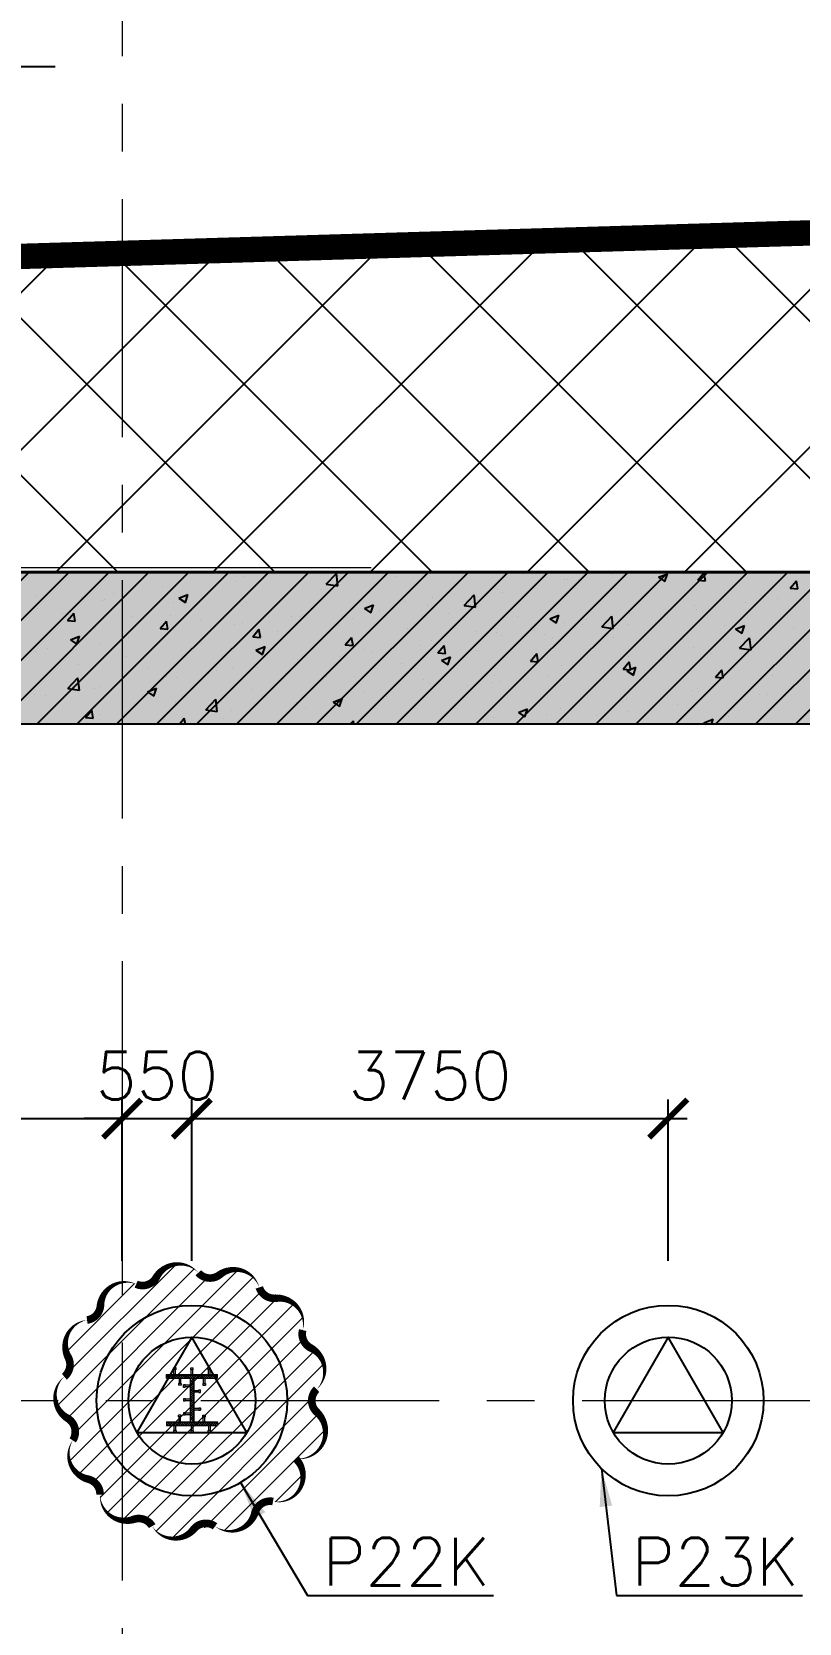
# Model space of a CAD drawing. Header units: millimetres. Extents: x -346728 to 1320345, y -537202 to -385966.
# Drawn here: x 212528 to 218569, y -418418 to -405892 of the extents above; entities that cross this region are included whole.
import ezdxf
from ezdxf.xclip import XClip

# ---------------------------------------------------------------- set-up
doc = ezdxf.new("R2010")
doc.units = ezdxf.units.MM
doc.header["$LTSCALE"] = 100
doc.header["$XCLIPFRAME"] = 2
doc.linetypes.add('DASHED2', pattern=[0.375, 0.25, -0.125])
doc.linetypes.add('X1326_GLB$0$CENTER', pattern=[2, 1.25, -0.25, 0.25, -0.25])
for name, color, linetype, lineweight in [('0 T TEXT', 7, 'Continuous', 13), ('A-giao thong', 8, 'Continuous', 15), ('KCMANH', 8, 'Continuous', 13), ('KINGPOST', 5, 'Continuous', 20), ('L.DUONG', 234, 'Continuous', 15), ('X1326_GLB$0$A-tim', 8, 'X1326_GLB$0$CENTER', 9)]:
    doc.layers.add(name, color=color, linetype=linetype, lineweight=lineweight)
doc.layers.add('CL load', color=1, linetype='Continuous', plot=False)
for name, color, linetype in [('hach', 253, 'Continuous'), ('PILE MARK', 8, 'Continuous'), ('PL', 3, 'Continuous'), ('W2', 4, 'Continuous'), ('XR_1326_csPL$0$hach', 253, 'Continuous'), ('XR_1326_csPL$0$W2', 4, 'Continuous')]:
    doc.layers.add(name, color=color, linetype=linetype)
doc.styles.add('simplex', font='simplex.shx')
doc.styles.add('TOAN - FONT ARIAL', font='Arial_1.ttf', dxfattribs={"width": 0.8})
doc.linetypes.add('FENCELINE2', pattern='A,0.25,-0.1,[132,ltypeshp.shx,S=0.1,R=0,X=-0.1,Y=0],-0.1,1', length=1.45)
doc.dimstyles.new('100', dxfattribs={"dimscale": 150, "dimtxt": 2.5, "dimasz": 2, "dimexe": 1, "dimexo": 1, "dimgap": 1, "dimtad": 1, "dimdec": 0, "dimzin": 0, "dimdsep": 46, "dimtxsty": 'simplex', "dimblk": 'ARCHTICK', "dimcen": 1, "dimdle": 1, "dimclrd": 256, "dimclre": 256, "dimclrt": 6, "dimadec": 0, "dimazin": 0, "dimtfac": 1, "dimtdec": 0, "dimtix": 1, "dimtmove": 2, "dimatfit": 3, "dimfxl": 1, "dimtolj": 1, "dimtzin": 0, "dimarcsym": 0})
doc.dimstyles.new('KC1-5 3', dxfattribs={"dimscale": 400, "dimtxt": 2, "dimasz": 1, "dimexe": 1, "dimexo": 0, "dimgap": 0.5, "dimtad": 1, "dimdec": 0, "dimlfac": 0.041667, "dimzin": 0, "dimdsep": 46, "dimtxsty": 'TOAN - FONT ARIAL', "dimblk": 'ARCHTICK', "dimcen": 1, "dimdle": 1, "dimclrd": 7, "dimclre": 7, "dimclrt": 7, "dimadec": 0, "dimazin": 0, "dimtfac": 1, "dimtdec": 0, "dimtix": 1, "dimtmove": 2, "dimatfit": 3, "dimfxl": 750, "dimtvp": 0.833333, "dimtolj": 1, "dimtzin": 0, "dimarcsym": 0})
pattern_1 = [(45, (188543.33, 11377564.439), (-8.980256121, 8.980256121), []), (135, (188543.33, 11377564.439), (-8.980256121, -8.980256121), [])]

# ---------------------------------------------------------------- blocks, each defined once
blk = doc.blocks.new('_ArchTick')
at = {"color": 0, "linetype": 'ByBlock', "const_width": 0.15}
blk.add_lwpolyline([(-0.5, -0.5), (0.5, 0.5)], dxfattribs=at)
blk = doc.blocks.new('*D344')
at = {"layer": 'CL load', "lineweight": -2, "transparency": 16777216}
for p, q in [((210038, -415567), (210038, -414297)), ((213239, -415567), (213239, -414297)), ((209888, -414447), (213389, -414447))]:
    blk.add_line(p, q, dxfattribs=at)
at = {"layer": 'DEFPOINTS', "color": 0, "transparency": 16777216}
for p in [(213239, -414447), (210038, -415717, 0), (213239, -415717)]:
    blk.add_point(p, dxfattribs=at)
at = {"layer": 'CL load', "lineweight": -2, "transparency": 16777216, "xscale": 300, "yscale": 300, "zscale": 300, "rotation": 180}
blk.add_blockref('_ArchTick', (210038, -414447), dxfattribs=at)
at = {"layer": 'CL load', "lineweight": -2, "transparency": 16777216, "xscale": 300, "yscale": 300, "zscale": 300}
blk.add_blockref('_ArchTick', (213239, -414447), dxfattribs=at)
at = {"layer": 'CL load', "color": 6, "transparency": 16777216, "insert": (211639, -414109), "char_height": 375, "attachment_point": 5, "style": 'simplex'}
blk.add_mtext('\\A1;3200', dxfattribs=at)
blk = doc.blocks.new('*D345')
at = {"layer": 'CL load', "lineweight": -2, "transparency": 16777216}
for p, q in [((213239, -415567), (213239, -414297)), ((213788, -415567), (213788, -414297)), ((213239, -414447), (212939, -414447)), ((213239, -414447), (213788, -414447)), ((213788, -414447), (214088, -414447))]:
    blk.add_line(p, q, dxfattribs=at)
at = {"layer": 'DEFPOINTS', "color": 0, "transparency": 16777216}
for p in [(213788, -414447), (213239, -415717), (213788, -415717)]:
    blk.add_point(p, dxfattribs=at)
at = {"layer": 'CL load', "lineweight": -2, "transparency": 16777216, "xscale": 300, "yscale": 300, "zscale": 300}
blk.add_blockref('_ArchTick', (213239, -414447), dxfattribs=at)
at = {"layer": 'CL load', "lineweight": -2, "transparency": 16777216, "xscale": 300, "yscale": 300, "zscale": 300, "rotation": 180}
blk.add_blockref('_ArchTick', (213788, -414447), dxfattribs=at)
at = {"layer": 'CL load', "color": 6, "transparency": 16777216, "insert": (213514, -414109), "char_height": 375, "attachment_point": 5, "style": 'simplex'}
blk.add_mtext('\\A1;550', dxfattribs=at)
blk = doc.blocks.new('*D346')
at = {"layer": 'CL load', "lineweight": -2, "transparency": 16777216}
for p, q in [((213788, -415567), (213788, -414297)), ((217538, -415567), (217538, -414297)), ((213638, -414447), (217688, -414447))]:
    blk.add_line(p, q, dxfattribs=at)
at = {"layer": 'DEFPOINTS', "color": 0, "transparency": 16777216}
for p in [(217538, -414447), (213788, -415717), (217538, -415717)]:
    blk.add_point(p, dxfattribs=at)
at = {"layer": 'CL load', "lineweight": -2, "transparency": 16777216, "xscale": 300, "yscale": 300, "zscale": 300, "rotation": 180}
blk.add_blockref('_ArchTick', (213788, -414447), dxfattribs=at)
at = {"layer": 'CL load', "lineweight": -2, "transparency": 16777216, "xscale": 300, "yscale": 300, "zscale": 300}
blk.add_blockref('_ArchTick', (217538, -414447), dxfattribs=at)
at = {"layer": 'CL load', "color": 6, "transparency": 16777216, "insert": (215663, -414109), "char_height": 375, "attachment_point": 5, "style": 'simplex'}
blk.add_mtext('\\A1;3750', dxfattribs=at)
blk = doc.blocks.new('LVL-KHUNGTEN')
blk.add_lwpolyline([(61072.9, 41092.8), (119123.5, 41092.8), (119123.5, 61.9), (61072.9, 61.9)], close=True)
blk = doc.blocks.new('mb duong hh')
at = {"layer": '0 T TEXT', "color": 8, "linetype": 'DASHED2', "ltscale": 300}
blk.add_lwpolyline([(75940, 34596), (80501, 41668), (80491, 88861), (75484, 93868), (-20031, 93860), (-33610, 75885), (-26182, 55955), (-6300, 2612), (0, 0)], close=True, dxfattribs=at)
blk = doc.blocks.new('MB HANG RAO TAM')
h = blk.add_hatch()
h.set_pattern_fill('ANSI37', color=8, scale=7000, style=0)
h.set_pattern_definition([(45, (527887.4, 631399.9), (-618.7184, 618.7184), []), (135, (527887.4, 631399.9), (-618.7184, -618.7184), [])])
h.paths.add_polyline_path([(89794, 74797), (94796, 69797), (94804, 22611), (90246, 15544), (52523, -1634), (34324, -9922), (14325, -19029), (8025, -16417), (-19267, 56832), (-5688, 74797), (41806, 74797), (65797, 74797)], flags=16)
h.paths.add_polyline_path([(-17293, 40146), (-15160, 40938), (-12777, 34516), (-15127, 33730), (-10493, 20001), (4784, -19373), (12548, -21453), (91490, 14752), (95488, 20874), (95620, 46027), (95770, 74597), (91825, 78101), (52350, 76926), (14008, 75822), (-9259, 75871), (-23844, 71027), (-24251, 60760)])
at = {"layer": 'L.DUONG', "color": 94, "linetype": 'FENCELINE2', "ltscale": 25, "const_width": 200, "elevation": 7850}
blk.add_lwpolyline([(13898, 75822), (14369, 75824), (20809, 75968), (32497, 76335), (48850, 76822), (75776, 77623), (91825, 78101), (95770, 74597), (95712, 63657), (95684, 58344), (95610, 44235), (95553, 33268), (95488, 20874), (91490, 14752), (75806, 7559), (49624, -4449), (26632, -14994), (12548, -21453), (4784, -19373), (0, -7161), (-6626, 9890)], dxfattribs=at)
at = {"layer": 'XR_1326_csPL$0$W2', "color": 7, "ltscale": 0.5, "elevation": 0}
blk.add_lwpolyline([(8025, -16417), (14325, -19029), (90246, 15544), (94804, 22611), (94796, 69797), (89794, 74797), (-5688, 74797), (-19267, 56832)], close=True, dxfattribs=at)
blk = doc.blocks.new('KP50')
at = {"ltscale": 0.1}
h = blk.add_hatch(color=6, dxfattribs=at)
h.dxf.hatch_style = 1
h.paths.add_polyline_path([(14, 171), (-14, 171), (-14, 142)])
h.paths.add_polyline_path([(-14, -142), (-14, -171), (14, -171)])
at = {"layer": 'KCMANH', "linetype": 'ByBlock'}
h = blk.add_hatch(dxfattribs=at)
h.set_pattern_fill('ANSI37', color=6, scale=4, style=0)
h.set_pattern_definition(pattern_1)
h.paths.add_polyline_path([(-200, 200), (-200, 171), (200, 171), (200, 200)])
h = blk.add_hatch(dxfattribs=at)
h.set_pattern_fill('ANSI37', color=6, scale=4, style=0)
h.set_pattern_definition([(45, (188728.93, 11377564.439), (-8.980256121, 8.980256121), []), (135, (188728.93, 11377564.439), (-8.980256121, -8.980256121), [])])
h.paths.add_polyline_path([(14, 171), (-14, 142), (-14, -142), (14, -171)])
h = blk.add_hatch(dxfattribs=at)
h.set_pattern_fill('ANSI37', color=6, scale=4, style=0)
h.set_pattern_definition(pattern_1)
h.paths.add_polyline_path([(-200, -171), (-200, -200), (200, -200), (200, -171)])
for p, q in [((-125, 253), (-146, 253)), ((-146, 240), (-146, 253)), ((-125, 240), (-125, 253)), ((-10, 253), (10, 253)), ((-10, 240), (-10, 253)), ((10, 240), (10, 253)), ((125, 253), (146, 253)), ((125, 240), (125, 253)), ((146, 240), (146, 253)), ((-125, 240), (-146, 240)), ((-142, 200), (-142, 240)), ((-129, 200), (-129, 240)), ((-85, 131), (-106, 131)), ((-106, 131), (-106, 118)), ((-102, 171), (-102, 131)), ((-89, 171), (-89, 131)), ((-85, 131), (-85, 118)), ((-10, 240), (10, 240)), ((-6, 200), (-6, 240)), ((6, 200), (6, 240)), ((85, 131), (106, 131)), ((85, 131), (85, 118)), ((89, 171), (89, 131)), ((102, 171), (102, 131)), ((106, 131), (106, 118)), ((125, 240), (146, 240)), ((129, 200), (129, 240)), ((142, 200), (142, 240)), ((-85, 118), (-106, 118)), ((-67, 100), (-67, 120)), ((-54, 120), (-67, 120)), ((-54, 100), (-67, 100)), ((-67, 10), (-67, -10)), ((-54, 10), (-67, 10)), ((-54, 100), (-54, 120)), ((-14, 116), (-54, 116)), ((-14, 104), (-54, 104)), ((-54, 10), (-54, -10)), ((-14, 6), (-54, 6)), ((14, 76), (54, 76)), ((14, 64), (54, 64)), ((54, 60), (54, 80)), ((54, 80), (67, 80)), ((54, 60), (67, 60)), ((67, 60), (67, 80)), ((85, 118), (106, 118)), ((-85, -118), (-106, -118)), ((-106, -131), (-106, -118)), ((-85, -131), (-85, -118)), ((-54, -10), (-67, -10)), ((-67, -100), (-67, -120)), ((-54, -100), (-67, -100)), ((-54, -120), (-67, -120)), ((-14, -6), (-54, -6)), ((-54, -100), (-54, -120)), ((-14, -104), (-54, -104)), ((-14, -116), (-54, -116)), ((14, -64), (54, -64)), ((14, -76), (54, -76)), ((54, -60), (54, -80)), ((54, -60), (67, -60)), ((54, -80), (67, -80)), ((67, -60), (67, -80)), ((85, -118), (106, -118)), ((85, -131), (85, -118)), ((106, -131), (106, -118)), ((-125, -240), (-146, -240)), ((-146, -240), (-146, -253)), ((-142, -200), (-142, -240)), ((-129, -200), (-129, -240)), ((-125, -240), (-125, -253)), ((-85, -131), (-106, -131)), ((-102, -171), (-102, -131)), ((-89, -171), (-89, -131)), ((-10, -240), (10, -240)), ((-10, -240), (-10, -253)), ((-6, -200), (-6, -240)), ((6, -200), (6, -240)), ((10, -240), (10, -253)), ((85, -131), (106, -131)), ((89, -171), (89, -131)), ((102, -171), (102, -131)), ((125, -240), (146, -240)), ((125, -240), (125, -253)), ((129, -200), (129, -240)), ((142, -200), (142, -240)), ((146, -240), (146, -253)), ((-125, -253), (-146, -253)), ((-10, -253), (10, -253)), ((125, -253), (146, -253))]:
    blk.add_line(p, q, dxfattribs=at)
at = {"layer": 'KINGPOST', "color": 6, "linetype": 'ByBlock'}
for p, q in [((-200, 200), (200, 200)), ((-200, 171), (-200, 200)), ((-200, 171), (200, 171)), ((-14, 171), (-14, -171)), ((-14, 142), (14, 171)), ((14, 171), (14, -171)), ((200, 171), (200, 200)), ((-200, -171), (200, -171)), ((-200, -171), (-200, -200)), ((-200, -200), (200, -200)), ((-14, -142), (14, -171)), ((200, -171), (200, -200))]:
    blk.add_line(p, q, dxfattribs=at)
blk.add_lwpolyline([(-14, 0), (14, 0)], dxfattribs=at)
blk = doc.blocks.new('B1 Kingpost Layout Plan1')
at = {"layer": 'KCMANH', "linetype": 'ByBlock'}
blk.add_blockref('KP50', (63425, -1896, 0), dxfattribs=at)

msp = doc.modelspace()

# ---------------------------------------------------------------- hatches: boundary and pattern name
at = {"ltscale": 0.1}
h = msp.add_hatch(color=3, dxfattribs=at)
h.dxf.hatch_style = 1
h.paths.add_polyline_path([(213802.9, -416495.4), (213774.1, -416495.4), (213774.1, -416524.2)])
h.paths.add_polyline_path([(213774.1, -416809), (213774.1, -416837.8), (213802.9, -416837.8)])
at = {"layer": 'A-giao thong', "transparency": 33554572}
h = msp.add_hatch(dxfattribs=at)
h.set_pattern_fill('ANSI31', color=256, scale=1000)
h.set_pattern_definition([(45, (175439.53, -513923.21), (-88.38835, 88.38835), [])])
edge = h.paths.add_edge_path()
edge.add_arc((214633.6, -416430.9), 200.1, 313.189, 423.189)
edge.add_arc((214779.4, -416142.4), 123.2, 165.32463, 243.189, ccw=False)
edge.add_arc((214466.5, -416060.4), 200.3, 345.32463, 455.32463)
edge.add_arc((214436.4, -415738.3), 123.2, 197.45235, 275.32463, ccw=False)
edge.add_arc((214127.9, -415835.3), 200.2, 17.45235, 127.45235)
edge.add_arc((213931.2, -415578.5), 123.2, 221.33742, 307.45235, ccw=False)
edge.add_arc((213686.2, -415794.1), 203.2, 41.33742, 151.33742)
edge.add_arc((213399.8, -415637.5), 123.2, 245.97207, 331.33742, ccw=False)
edge.add_arc((213268.1, -415933), 200.3, 65.97207, 175.97207)
edge.add_arc((212945.5, -415910.2), 123.2, 278.09941, 355.97207, ccw=False)
edge.add_arc((212991, -416230.5), 200.3, 98.09941, 208.09941)
edge.add_arc((212705.7, -416382.9), 123.2, -50.51419, 28.09941, ccw=False)
edge.add_arc((212911.6, -416632.8), 200.7, 129.48581, 239.48581)
edge.add_arc((212747.2, -416911.8), 123.2, -33.38585, 59.48581, ccw=False)
edge.add_arc((213017.1, -417089.7), 200.1, 146.61415, 256.61415)
edge.add_arc((212942.3, -417404.2), 123.2, -1.25134, 76.61415, ccw=False)
edge.add_arc((213265.7, -417411.3), 200.3, 178.74866, 288.74866)
edge.add_arc((213369.7, -417717.6), 123.2, 30.87684, 108.74866, ccw=False)
edge.add_arc((213647.3, -417551.6), 200.2, 210.87684, 320.87684)
edge.add_arc((213898.2, -417755.7), 123.2, 54.01227, 140.87684, ccw=False)
edge.add_arc((214089.9, -417491.7), 203.1, 234.01227, 344.01227)
edge.add_arc((214403.6, -417581.6), 123.2, 79.39644, 164.01227, ccw=False)
edge.add_arc((214463.1, -417263.6), 200.3, 259.39644, 404.1286)
edge.add_arc((214628, -416913.3), 212, 264.27964, 407.39823)
edge.add_arc((214854.9, -416666.6), 123.2, 133.189, 227.39823, ccw=False)
at = {"layer": 'hach'}
h = msp.add_hatch(dxfattribs=at)
h.set_pattern_fill('ANSI31', color=256, scale=70)
h.set_pattern_definition([(45, (121918.56, -508591.22), (-157.15448, 157.15448), [])])
h.paths.add_polyline_path([(142200.7, -410142.2), (128621.2, -428107.5), (155914.1, -501359), (162214.1, -503970.9), (238136.4, -469396.6), (242695.2, -462329.4), (242687.2, -415142.7), (237685.1, -410142.2)])
h.paths.add_polyline_path([(142797.9, -411342.2), (129975.7, -428305.7), (156856.2, -500450.6), (162191.6, -502662.6), (237318.8, -468450.4), (241495.1, -461976.1), (241487, -415639.4), (237188.2, -411342.2)], flags=16)
h = msp.add_hatch(dxfattribs=at)
h.set_pattern_fill('AR-CONC', color=256, scale=4)
h.set_pattern_definition([(50, (121918.56, -508591.2), (728.7387, -63.7563), [76.2, -838.2]), (355, (121918.56, -508591.2), (-140.9737, 764.2274), [60.96, -670.5623]), (100.45144, (121979.3, -508596.54), (587.765, 700.471), [64.76, -712.361]), (46.1842, (121918.6, -508388), (1084.316, -168.1693), [114.3, -1257.3]), (96.63556, (122008.9, -508402), (949.6165, 989.7045), [97.14, -1068.5424]), (351.18415, (121918.6, -508388), (949.6165, 989.7045), [91.44, -1005.839]), (21, (122020.16, -508438.8), (606.4576, -409.0608), [76.2, -838.2]), (326, (122020.16, -508438.8), (247.208, 736.752), [60.96, -670.56]), (71.45144, (122070.7, -508472.9), (853.6657, 327.691), [64.76, -712.3598]), (37.5, (121918.56, -508591.22), (12.3544, 338.22016), [0, -662.432, 0, -680.72, 0, -673.1]), (7.5, (121918.56, -508591.22), (267.27865, 400.7223), [0, -388.112, 0, -647.192, 0, -256.54]), (327.5, (121692, -508591.22), (542.3624, -22.91498), [0, -254, 0, -792.48, 0, -1051.56]), (317.5, (121590.4, -508591.2), (592.5167, 101.706), [0, -330.2, 0, -526.288, 0, -746.76])])
h.paths.add_polyline_path([(142200.7, -410142.2), (128621.2, -428107.5), (155914.1, -501359), (162214.1, -503970.9), (238136.4, -469396.6), (242695.2, -462329.4), (242687.2, -415142.7), (237685.1, -410142.2)])
h.paths.add_polyline_path([(142797.9, -411342.2), (129975.7, -428305.7), (156856.2, -500450.6), (162191.6, -502662.6), (237318.8, -468450.4), (241495.1, -461976.1), (241487, -415639.4), (237188.2, -411342.2)], flags=16)

# ---------------------------------------------------------------- linework, layer by layer
at = {"color": 5, "elevation": -2718.3}
msp.add_lwpolyline([(214770.6, -416576.8, 0, 60, 0.5205671), (214723.9, -416252.3, 60, 60, -0.3534527), (214660.3, -416111.2, 0, 60, 0.5205671), (214447.9, -415860.9, 60, 60, -0.3534915), (214318.9, -415775.2, 0, 60, 0.5205671), (214006.1, -415676.3, 60, 60, -0.3944899), (213838.7, -415659.9, 0, 60, 0.520567), (213507.9, -415696.6, 60, 60, -0.3907151), (213349.6, -415750, 0, 60, 0.520567), (213068.3, -415918.9, 60, 60, -0.3534934), (212962.8, -416032.2, 0, 60, 0.5205671), (212814.3, -416324.9, 60, 60, -0.3571345), (212784, -416478, 0, 60, 0.520567), (212809.7, -416805.7, 60, 60, -0.4289707), (212850, -416979.6, 0, 60, 0.520567), (212970.8, -417284.4, 60, 60, -0.3534582), (213065.4, -417406.9, 0, 60, 0.520567), (213330.1, -417601, 60, 60, -0.3534893), (213475.4, -417654.4, 0, 60, 0.5205671), (213802.6, -417678, 60, 60, -0.3982747), (213970.5, -417656, 0, 60, 0.520567), (214285.2, -417547.6, 60, 60, -0.3869502), (214426.3, -417460.5, 0, 60, 0.7314349), (214606.9, -417124.2, 0, 60, 0.7206829), (214771.5, -416757.2, 60, 60, -0.4358983)], format="xyseb", close=True, dxfattribs=at)
at = {"layer": 'PL', "elevation": -1404.9}
for points in [[(213355.5, -416916.6), (214221.5, -416916.6), (213788.5, -416166.6)], [(213355.5, -416916.6), (214221.5, -416916.6), (213788.5, -416166.6)], [(217105.5, -416916.6), (217971.5, -416916.6), (217538.5, -416166.6)], [(217105.5, -416916.6), (217971.5, -416916.6), (217538.5, -416166.6)]]:
    msp.add_lwpolyline(points, close=True, dxfattribs=at)
at = {"layer": 'PL'}
for centre, radius in [((213788.5, -416666.6, -1404.9), 750), ((213788.5, -416666.6, -1404.9), 750), ((217538.5, -416666.6, -1404.9), 750), ((217538.5, -416666.6, -1404.9), 750), ((213788.5, -416666.6, -1404.9), 500), ((213788.5, -416666.6, -1404.9), 500), ((217538.5, -416666.6, -1404.9), 500), ((217538.5, -416666.6, -1404.9), 500)]:
    msp.add_circle(centre, radius, dxfattribs=at)
at = {"layer": 'W2', "ltscale": 0.5, "elevation": -1404.9}
for points in [[(142200.7, -410142.2), (128621.2, -428107.5), (155914.1, -501359), (162214.1, -503970.9), (238136.4, -469396.6), (242695.2, -462329.4), (242686.9, -415142.1), (237685.1, -410142.2)], [(142797.9, -411342.2), (129975.7, -428305.7), (156856.2, -500450.6), (162191.6, -502662.6), (237318.8, -468450.4), (241495.1, -461976.1), (241487, -415639.4), (237188.2, -411342.2)]]:
    msp.add_lwpolyline(points, close=True, dxfattribs=at)
at = {"layer": 'X1326_GLB$0$A-tim', "ltscale": 15}
for p, q in [((213238.6, -398208.6, -1404.9), (213238.6, -512162.7, -1404.9)), ((120859.5, -416666.6, -1404.9), (255546, -416666.6, -1404.9))]:
    msp.add_line(p, q, dxfattribs=at)
at = {"layer": 'XR_1326_csPL$0$hach', "color": 250}
for p, q in [((211624.2, -411342.2, -1404.9), (212824.2, -410142.2, -1404.9)), ((211938.5, -411342.2, -1404.9), (213138.5, -410142.2, -1404.9)), ((212252.8, -411342.2, -1404.9), (213452.8, -410142.2, -1404.9)), ((212567.1, -411342.2, -1404.9), (213767.1, -410142.2, -1404.9)), ((212881.4, -411342.2, -1404.9), (214081.4, -410142.2, -1404.9)), ((213195.8, -411342.2, -1404.9), (214395.8, -410142.2, -1404.9)), ((213510.1, -411342.2, -1404.9), (214710.1, -410142.2, -1404.9)), ((213824.4, -411342.2, -1404.9), (215024.4, -410142.2, -1404.9)), ((214133.5, -410218, -1404.9), (214133.5, -410218, -1404.9)), ((214138.7, -411342.2, -1404.9), (215338.7, -410142.2, -1404.9)), ((214200.2, -410176, -1404.9), (214200.2, -410176, -1404.9)), ((214453, -411342.2, -1404.9), (215653, -410142.2, -1404.9)), ((214454.5, -410142.5, -1404.9), (214454.5, -410142.5, -1404.9)), ((214646.7, -410152.9, -1404.9), (214646.7, -410152.9, -1404.9)), ((214767.3, -411342.2, -1404.9), (215967.3, -410142.2, -1404.9)), ((214846.3, -410239.1, -1404.9), (214925.4, -410156.6, -1404.9)), ((214936.6, -410253.1, -1404.9), (214925.4, -410156.6, -1404.9)), ((215081.6, -411342.2, -1404.9), (216281.6, -410142.2, -1404.9)), ((215395.9, -411342.2, -1404.9), (216595.9, -410142.2, -1404.9)), ((215399.7, -410182.4, -1404.9), (215399.7, -410182.4, -1404.9)), ((215710.2, -411342.2, -1404.9), (216910.2, -410142.2, -1404.9)), ((216024.5, -411342.2, -1404.9), (217224.5, -410142.2, -1404.9)), ((216338.8, -411342.2, -1404.9), (217538.8, -410142.2, -1404.9)), ((216653.2, -411342.2, -1404.9), (217853.2, -410142.2, -1404.9)), ((216724.6, -410202.2, -1404.9), (216724.6, -410202.2, -1404.9)), ((216748.8, -410206, -1404.9), (216748.8, -410206, -1404.9)), ((216828.2, -410202.1, -1404.9), (216828.2, -410202.1, -1404.9)), ((216967.5, -411342.2, -1404.9), (218167.5, -410142.2, -1404.9)), ((217041, -410144.4, -1404.9), (217042.9, -410142.2, -1404.9)), ((217041, -410144.4, -1404.9), (217101.7, -410149.8, -1404.9)), ((217101.7, -410149.8, -1404.9), (217100.3, -410142.2, -1404.9)), ((217133.6, -410155.3, -1404.9), (217133.6, -410155.3, -1404.9)), ((217281.8, -411342.2, -1404.9), (218481.8, -410142.2, -1404.9)), ((217460.1, -410184.5, -1404.9), (217531.2, -410157.2, -1404.9)), ((217460.1, -410184.6, -1404.9), (217510.6, -410218.7, -1404.9)), ((217510.6, -410218.7, -1404.9), (217531.2, -410157.3, -1404.9)), ((217596.1, -411342.2, -1404.9), (218796.1, -410142.2, -1404.9)), ((217769.7, -410208.2, -1404.9), (217818.7, -410149.8, -1404.9)), ((217769.7, -410208.2, -1404.9), (217830.5, -410213.5, -1404.9)), ((217830.4, -410213.5, -1404.9), (217818.7, -410149.8, -1404.9)), ((217910.4, -411342.2, -1404.9), (219110.4, -410142.2, -1404.9)), ((218224.7, -411342.2, -1404.9), (219424.7, -410142.2, -1404.9)), ((218498.5, -410271.9, -1404.9), (218547.5, -410213.6, -1404.9)), ((218539, -411342.2, -1404.9), (219739, -410142.2, -1404.9)), ((218559.2, -410277.3, -1404.9), (218547.4, -410213.6, -1404.9)), ((212556.9, -410336.3, -1404.9), (212556.9, -410336.3, -1404.9)), ((212919.4, -410344.6, -1404.9), (212919.4, -410344.6, -1404.9)), ((213173.7, -410311.1, -1404.9), (213173.7, -410311.1, -1404.9)), ((213558.5, -410260.5, -1404.9), (213558.5, -410260.5, -1404.9)), ((213611.9, -410289.5, -1404.9), (213611.9, -410289.5, -1404.9)), ((213686.1, -410349.5, -1404.9), (213736.7, -410383.6, -1404.9)), ((213686.2, -410349.4, -1404.9), (213757.3, -410322.1, -1404.9)), ((213736.7, -410383.6, -1404.9), (213757.3, -410322.2, -1404.9)), ((214807.2, -410284.1, -1404.9), (214807.2, -410284.1, -1404.9)), ((214846.3, -410239.1, -1404.9), (214936.6, -410253.1, -1404.9)), ((215683.7, -410343.5, -1404.9), (215683.7, -410343.5, -1404.9)), ((215852.8, -410324, -1404.9), (215852.8, -410324, -1404.9)), ((215930.6, -410407.3, -1404.9), (216009.7, -410324.8, -1404.9)), ((216021, -410421.3, -1404.9), (216009.7, -410324.8, -1404.9)), ((216196.9, -410278.4, -1404.9), (216196.9, -410278.4, -1404.9)), ((216235.7, -410303.8, -1404.9), (216235.7, -410303.8, -1404.9)), ((216494.5, -410239.5, -1404.9), (216494.5, -410239.5, -1404.9)), ((218274.8, -410327.7, -1404.9), (218274.8, -410327.7, -1404.9)), ((218401.3, -410354.3, -1404.9), (218401.3, -410354.3, -1404.9)), ((218498.5, -410272, -1404.9), (218559.2, -410277.3, -1404.9)), ((212571, -410430.7, -1404.9), (212571, -410430.7, -1404.9)), ((212771.1, -410472.8, -1404.9), (212771.1, -410472.8, -1404.9)), ((212809.5, -410526.1, -1404.9), (212858.5, -410467.8, -1404.9)), ((212870.3, -410531.4, -1404.9), (212858.5, -410467.8, -1404.9)), ((213084.2, -410365.7, -1404.9), (213084.2, -410365.7, -1404.9)), ((213099.3, -410359.2, -1404.9), (213099.3, -410359.2, -1404.9)), ((213641.6, -410382.1, -1404.9), (213641.6, -410382.1, -1404.9)), ((214184, -410405, -1404.9), (214184, -410405, -1404.9)), ((214214.7, -410385.9, -1404.9), (214214.7, -410385.9, -1404.9)), ((214726.3, -410428, -1404.9), (214726.3, -410428, -1404.9)), ((215146.3, -410430.8, -1404.9), (215217.5, -410403.5, -1404.9)), ((215146.3, -410430.9, -1404.9), (215196.8, -410465, -1404.9)), ((215162.1, -410415, -1404.9), (215162.1, -410415, -1404.9)), ((215196.8, -410465, -1404.9), (215217.4, -410403.6, -1404.9)), ((215213.7, -410408.1, -1404.9), (215213.7, -410408.1, -1404.9)), ((215268.7, -410450.9, -1404.9), (215268.7, -410450.9, -1404.9)), ((215468.1, -410374.6, -1404.9), (215468.1, -410374.6, -1404.9)), ((215643.2, -410405.5, -1404.9), (215643.2, -410405.5, -1404.9)), ((215811.1, -410473.8, -1404.9), (215811.1, -410473.8, -1404.9)), ((215930.6, -410407.3, -1404.9), (216021, -410421.3, -1404.9)), ((217233.9, -410468.9, -1404.9), (217233.9, -410468.9, -1404.9)), ((217508, -410471.6, -1404.9), (217508, -410471.6, -1404.9)), ((217747.1, -410403.9, -1404.9), (217747.1, -410403.9, -1404.9)), ((217762.4, -410438.1, -1404.9), (217762.4, -410438.1, -1404.9)), ((217808.7, -410456, -1404.9), (217808.7, -410456, -1404.9)), ((218147.1, -410387.4, -1404.9), (218147.1, -410387.4, -1404.9)), ((212809.5, -410526.1, -1404.9), (212870.3, -410531.4, -1404.9)), ((213029.6, -410589.3, -1404.9), (213029.6, -410589.3, -1404.9)), ((213313.5, -410495.7, -1404.9), (213313.5, -410495.7, -1404.9)), ((213538.3, -410589.9, -1404.9), (213587.3, -410531.5, -1404.9)), ((213538.3, -410589.9, -1404.9), (213599, -410595.2, -1404.9)), ((213599, -410595.2, -1404.9), (213587.2, -410531.5, -1404.9)), ((213622.2, -410487.6, -1404.9), (213622.2, -410487.6, -1404.9)), ((213855.8, -410518.6, -1404.9), (213855.8, -410518.6, -1404.9)), ((213932.9, -410576.7, -1404.9), (213932.9, -410576.7, -1404.9)), ((214121.2, -410556.2, -1404.9), (214121.2, -410556.2, -1404.9)), ((214187.3, -410543.2, -1404.9), (214187.3, -410543.2, -1404.9)), ((214267, -410653.6, -1404.9), (214316, -410595.3, -1404.9)), ((214327.7, -410659, -1404.9), (214316, -410595.3, -1404.9)), ((214398.2, -410541.5, -1404.9), (214398.2, -410541.5, -1404.9)), ((214572.1, -410492.6, -1404.9), (214572.1, -410492.6, -1404.9)), ((214634.4, -410491.2, -1404.9), (214634.4, -410491.2, -1404.9)), ((214940.6, -410564.4, -1404.9), (214940.6, -410564.4, -1404.9)), ((215050.6, -410507.2, -1404.9), (215050.6, -410507.2, -1404.9)), ((215482.9, -410587.3, -1404.9), (215482.9, -410587.3, -1404.9)), ((216353.4, -410496.7, -1404.9), (216353.4, -410496.7, -1404.9)), ((216481.6, -410606.7, -1404.9), (216481.6, -410606.7, -1404.9)), ((216606.4, -410512.2, -1404.9), (216677.6, -410484.9, -1404.9)), ((216606.4, -410512.3, -1404.9), (216656.9, -410546.4, -1404.9)), ((216656.9, -410546.4, -1404.9), (216677.5, -410485, -1404.9)), ((216712.3, -410540.5, -1404.9), (216712.3, -410540.5, -1404.9)), ((216866.4, -410556.1, -1404.9), (216866.4, -410556.1, -1404.9)), ((216895.8, -410519.6, -1404.9), (216895.8, -410519.6, -1404.9)), ((217014.9, -410575.4, -1404.9), (217094, -410493, -1404.9)), ((217014.9, -410575.4, -1404.9), (217105.3, -410589.5, -1404.9)), ((217105.3, -410589.5, -1404.9), (217094, -410493, -1404.9)), ((217216.2, -410557.7, -1404.9), (217216.2, -410557.7, -1404.9)), ((217438.2, -410542.5, -1404.9), (217438.2, -410542.5, -1404.9)), ((217980.5, -410565.4, -1404.9), (217980.5, -410565.4, -1404.9)), ((218066.5, -410593.7, -1404.9), (218117.1, -410627.7, -1404.9)), ((218066.6, -410593.5, -1404.9), (218137.7, -410566.2, -1404.9)), ((218117.1, -410627.7, -1404.9), (218137.7, -410566.3, -1404.9)), ((218522.9, -410588.4, -1404.9), (218522.9, -410588.4, -1404.9)), ((212832.5, -410677.1, -1404.9), (212903.7, -410649.8, -1404.9)), ((212832.5, -410677.2, -1404.9), (212883, -410711.3, -1404.9)), ((212883, -410711.3, -1404.9), (212903.6, -410649.9, -1404.9)), ((212906.5, -410711.9, -1404.9), (212906.5, -410711.9, -1404.9)), ((213071.8, -410703.9, -1404.9), (213071.8, -410703.9, -1404.9)), ((213291.3, -410661.2, -1404.9), (213291.3, -410661.2, -1404.9)), ((213599.5, -410627.7, -1404.9), (213599.5, -410627.7, -1404.9)), ((213865.6, -410710.6, -1404.9), (213865.6, -410710.6, -1404.9)), ((214267, -410653.6, -1404.9), (214327.8, -410659, -1404.9)), ((214292.6, -410758.5, -1404.9), (214363.8, -410731.2, -1404.9)), ((214343.1, -410792.7, -1404.9), (214363.7, -410731.3, -1404.9)), ((214458.1, -410608.9, -1404.9), (214458.1, -410608.9, -1404.9)), ((214995.8, -410717.4, -1404.9), (215044.7, -410659, -1404.9)), ((214995.8, -410717.4, -1404.9), (215056.5, -410722.7, -1404.9)), ((215056.5, -410722.7, -1404.9), (215044.7, -410659, -1404.9)), ((215585.6, -410724.7, -1404.9), (215585.6, -410724.7, -1404.9)), ((215671.4, -410681.7, -1404.9), (215671.4, -410681.7, -1404.9)), ((215724.5, -410781.2, -1404.9), (215773.5, -410722.8, -1404.9)), ((215785.2, -410786.5, -1404.9), (215773.4, -410722.8, -1404.9)), ((216025.3, -410610.3, -1404.9), (216025.3, -410610.3, -1404.9)), ((216184.6, -410616.6, -1404.9), (216184.6, -410616.6, -1404.9)), ((216227.2, -410640.2, -1404.9), (216227.2, -410640.2, -1404.9)), ((216567.6, -410633.2, -1404.9), (216567.6, -410633.2, -1404.9)), ((216623.7, -410659.4, -1404.9), (216623.7, -410659.4, -1404.9)), ((217110, -410656.1, -1404.9), (217110, -410656.1, -1404.9)), ((217652.4, -410679, -1404.9), (217652.4, -410679, -1404.9)), ((218099.2, -410743.6, -1404.9), (218178.4, -410661.1, -1404.9)), ((218189.6, -410757.6, -1404.9), (218178.4, -410661.1, -1404.9)), ((218194.7, -410701.9, -1404.9), (218194.7, -410701.9, -1404.9)), ((218262.4, -410665.9, -1404.9), (218262.4, -410665.9, -1404.9)), ((218521.5, -410703.7, -1404.9), (218521.5, -410703.7, -1404.9)), ((212558.7, -410769, -1404.9), (212558.7, -410769, -1404.9)), ((212652.1, -410745.3, -1404.9), (212652.1, -410745.3, -1404.9)), ((213273.1, -410812.3, -1404.9), (213273.1, -410812.3, -1404.9)), ((214292.6, -410758.6, -1404.9), (214343.1, -410792.7, -1404.9)), ((214622, -410829.4, -1404.9), (214622, -410829.4, -1404.9)), ((214946.4, -410808.8, -1404.9), (214946.4, -410808.8, -1404.9)), ((215149.7, -410753.2, -1404.9), (215149.7, -410753.2, -1404.9)), ((215200.8, -410775.3, -1404.9), (215200.8, -410775.3, -1404.9)), ((215724.5, -410781.2, -1404.9), (215785.2, -410786.5, -1404.9)), ((215752.7, -410840, -1404.9), (215803.3, -410874.1, -1404.9)), ((215752.8, -410839.9, -1404.9), (215823.9, -410812.6, -1404.9)), ((215803.3, -410874.1, -1404.9), (215823.9, -410812.7, -1404.9)), ((216031.2, -410761.1, -1404.9), (216031.2, -410761.1, -1404.9)), ((216453.2, -410844.9, -1404.9), (216502.2, -410786.5, -1404.9)), ((216453.2, -410844.9, -1404.9), (216514, -410850.2, -1404.9)), ((216513.9, -410850.2, -1404.9), (216502.2, -410786.5, -1404.9)), ((217182, -410908.7, -1404.9), (217231, -410850.3, -1404.9)), ((217221.6, -410807.1, -1404.9), (217221.6, -410807.1, -1404.9)), ((217242.7, -410914, -1404.9), (217230.9, -410850.3, -1404.9)), ((217495.1, -410838.8, -1404.9), (217495.1, -410838.8, -1404.9)), ((217734.7, -410742.1, -1404.9), (217734.7, -410742.1, -1404.9)), ((217879.9, -410788.2, -1404.9), (217879.9, -410788.2, -1404.9)), ((218099.2, -410743.6, -1404.9), (218189.6, -410757.6, -1404.9)), ((212680.6, -410914.1, -1404.9), (212680.6, -410914.1, -1404.9)), ((212812.3, -411060.6, -1404.9), (212891.5, -410978.2, -1404.9)), ((212902.7, -411074.7, -1404.9), (212891.5, -410978.2, -1404.9)), ((212897.1, -410875.7, -1404.9), (212897.1, -410875.7, -1404.9)), ((213439.5, -410898.6, -1404.9), (213439.5, -410898.6, -1404.9)), ((213587.2, -410966, -1404.9), (213587.2, -410966, -1404.9)), ((213665.6, -410977.4, -1404.9), (213665.6, -410977.4, -1404.9)), ((213920, -410944, -1404.9), (213920, -410944, -1404.9)), ((213981.8, -410921.5, -1404.9), (213981.8, -410921.5, -1404.9)), ((214108.8, -410894.4, -1404.9), (214108.8, -410894.4, -1404.9)), ((214304.8, -410893.3, -1404.9), (214304.8, -410893.3, -1404.9)), ((214524.2, -410944.4, -1404.9), (214524.2, -410944.4, -1404.9)), ((214846.2, -410964.5, -1404.9), (214846.2, -410964.5, -1404.9)), ((215066.6, -410967.3, -1404.9), (215066.6, -410967.3, -1404.9)), ((215438.7, -410862.8, -1404.9), (215438.7, -410862.8, -1404.9)), ((216172.2, -410954.9, -1404.9), (216172.2, -410954.9, -1404.9)), ((216599.1, -410956.8, -1404.9), (216599.1, -410956.8, -1404.9)), ((216699.9, -410878.7, -1404.9), (216699.9, -410878.7, -1404.9)), ((217182, -410908.7, -1404.9), (217242.7, -410914, -1404.9)), ((217212.8, -410921.3, -1404.9), (217263.4, -410955.4, -1404.9)), ((217212.9, -410921.2, -1404.9), (217284, -410893.9, -1404.9)), ((217240.7, -410872.3, -1404.9), (217240.7, -410872.3, -1404.9)), ((217263.4, -410955.4, -1404.9), (217284, -410894, -1404.9)), ((217910.7, -410972.4, -1404.9), (217959.7, -410914, -1404.9)), ((217910.7, -410972.4, -1404.9), (217971.4, -410977.7, -1404.9)), ((217971.4, -410977.7, -1404.9), (217959.7, -410914.1, -1404.9)), ((218359.3, -410960.5, -1404.9), (218359.3, -410960.5, -1404.9)), ((212546.3, -411107.2, -1404.9), (212546.3, -411107.2, -1404.9)), ((212812.3, -411060.6, -1404.9), (212902.7, -411074.7, -1404.9)), ((213024, -411061.9, -1404.9), (213024, -411061.9, -1404.9)), ((213059.5, -411042.1, -1404.9), (213059.5, -411042.1, -1404.9)), ((213438.9, -411086.3, -1404.9), (213489.5, -411120.4, -1404.9)), ((213439, -411086.2, -1404.9), (213510.1, -411058.9, -1404.9)), ((213489.5, -411120.4, -1404.9), (213510.1, -411059, -1404.9)), ((214253.6, -411066.2, -1404.9), (214253.6, -411066.2, -1404.9)), ((215137.4, -411091.4, -1404.9), (215137.4, -411091.4, -1404.9)), ((215608.9, -410990.2, -1404.9), (215608.9, -410990.2, -1404.9)), ((215659, -411019.9, -1404.9), (215659, -411019.9, -1404.9)), ((215959.9, -411040.9, -1404.9), (215959.9, -411040.9, -1404.9)), ((216151.3, -411013.1, -1404.9), (216151.3, -411013.1, -1404.9)), ((216214.3, -411007.4, -1404.9), (216214.3, -411007.4, -1404.9)), ((216693.7, -411036.1, -1404.9), (216693.7, -411036.1, -1404.9)), ((217236, -411059, -1404.9), (217236, -411059, -1404.9)), ((217722.4, -411080.3, -1404.9), (217722.4, -411080.3, -1404.9)), ((217766.8, -411062.2, -1404.9), (217766.8, -411062.2, -1404.9)), ((217778.4, -411081.9, -1404.9), (217778.4, -411081.9, -1404.9)), ((218250.1, -411004.1, -1404.9), (218250.1, -411004.1, -1404.9)), ((218254.2, -411104.4, -1404.9), (218254.2, -411104.4, -1404.9)), ((218320.7, -411104.8, -1404.9), (218320.7, -411104.8, -1404.9)), ((218508.6, -411070.9, -1404.9), (218508.6, -411070.9, -1404.9)), ((212639.2, -411112.6, -1404.9), (212639.2, -411112.6, -1404.9)), ((212950.5, -411290.4, -1404.9), (212999.5, -411232, -1404.9)), ((213011.2, -411295.7, -1404.9), (212999.5, -411232, -1404.9)), ((213661.1, -411167.9, -1404.9), (213661.1, -411167.9, -1404.9)), ((213896.7, -411228.8, -1404.9), (213975.8, -411146.3, -1404.9)), ((213896.7, -411228.8, -1404.9), (213987, -411242.8, -1404.9)), ((213987, -411242.8, -1404.9), (213975.8, -411146.3, -1404.9)), ((214096.5, -411232.7, -1404.9), (214096.5, -411232.7, -1404.9)), ((214609.7, -411167.6, -1404.9), (214609.7, -411167.6, -1404.9)), ((214679.1, -411209.5, -1404.9), (214679.1, -411209.5, -1404.9)), ((214899.1, -411167.6, -1404.9), (214970.2, -411140.3, -1404.9)), ((214899.1, -411167.7, -1404.9), (214949.6, -411201.8, -1404.9)), ((214933.5, -411176.1, -1404.9), (214933.5, -411176.1, -1404.9)), ((214949.6, -411201.8, -1404.9), (214970.2, -411140.4, -1404.9)), ((215318.3, -411125.4, -1404.9), (215318.3, -411125.4, -1404.9)), ((216359.2, -411248.9, -1404.9), (216430.4, -411221.6, -1404.9)), ((216409.7, -411283.1, -1404.9), (216430.3, -411221.7, -1404.9)), ((216687.5, -411216.9, -1404.9), (216687.5, -411216.9, -1404.9)), ((217174.3, -411163.9, -1404.9), (217174.3, -411163.9, -1404.9)), ((217209.2, -411145.4, -1404.9), (217209.2, -411145.4, -1404.9)), ((217612.6, -411188.9, -1404.9), (217612.6, -411188.9, -1404.9)), ((212950.5, -411290.4, -1404.9), (213011.2, -411295.7, -1404.9)), ((213068.6, -411269.6, -1404.9), (213068.6, -411269.6, -1404.9)), ((213574.8, -411304.2, -1404.9), (213574.8, -411304.2, -1404.9)), ((213689.3, -411342.2, -1404.9), (213728.2, -411295.7, -1404.9)), ((213736.8, -411342.2, -1404.9), (213728.2, -411295.7, -1404.9)), ((214037.5, -411294, -1404.9), (214037.5, -411294, -1404.9)), ((215033.6, -411342.2, -1404.9), (215060.1, -411314.5, -1404.9)), ((215063.3, -411342.2, -1404.9), (215060.1, -411314.5, -1404.9)), ((216159.9, -411293.1, -1404.9), (216159.9, -411293.1, -1404.9)), ((216359.2, -411249, -1404.9), (216409.7, -411283.1, -1404.9)), ((216581.8, -411265.6, -1404.9), (216581.8, -411265.6, -1404.9)), ((216973.5, -411273, -1404.9), (216973.5, -411273, -1404.9)), ((217227.8, -411239.5, -1404.9), (217227.8, -411239.5, -1404.9)), ((217819.3, -411330.4, -1404.9), (217836.7, -411342.2, -1404.9)), ((217819.4, -411330.3, -1404.9), (217890.5, -411303, -1404.9)), ((217877.3, -411342.2, -1404.9), (217890.4, -411303.1, -1404.9)), ((218010.2, -411285.3, -1404.9), (218010.2, -411285.3, -1404.9))]:
    msp.add_line(p, q, dxfattribs=at)
at = {"layer": 'XR_1326_csPL$0$W2', "color": 7, "ltscale": 0.5}
for p, q in [((237685.1, -410142.2, -1404.9), (142200.7, -410142.2, -1404.9)), ((237188.2, -411342.2, -1404.9), (142797.9, -411342.2, -1404.9))]:
    msp.add_line(p, q, dxfattribs=at)

# ---------------------------------------------------------------- block references
at = {"extrusion": (0.00597, -2.28885e-18, 0.999982), "xscale": 3.385207865094198, "yscale": 3.385207865094198, "zscale": 3.385207865094198}
msp.add_blockref('LVL-KHUNGTEN', (-107243.5, -525073.6, -287.1), dxfattribs=at)
ref = msp.add_blockref('mb duong hh', (162214.1, -503978, 0))
XClip(ref).set_block_clipping_path([(-58962.6888090824, -15358.4345334051), (108047.3313388755, 114603.0144500207)])

# ---------------------------------------------------------------- texts
at = {"layer": 'PILE MARK', "color": 4, "style": 'simplex'}
for s, p in [('P22K', (214817.5, -418122.4, -1404.9)), ('P23K', (217250.2, -418122.4, -1404.9))]:
    msp.add_text(s, height=375, dxfattribs=at).set_placement(p)

# ---------------------------------------------------------------- dimensions: what is measured, and where the dimension line sits
at = {"layer": 'CL load'}
for base, p1, p2, picture, middle in [((213238.6, -414446.7, -1404.9), (210038.5, -415716.6, -1404.9), (213238.6, -415716.6, -1404.9), '*D344', (211638.5, -414109.2, -1404.9)), ((213788.5, -414446.7, -1404.9), (213238.6, -415716.6, -1404.9), (213788.5, -415716.6, -1404.9), '*D345', (213513.5, -414109.2, -1404.9)), ((217538.5, -414446.7, -1404.9), (213788.5, -415716.6, -1404.9), (217538.5, -415716.6, -1404.9), '*D346', (215663.5, -414109.2, -1404.9))]:
    dim = msp.add_linear_dim(base=base, p1=p1, p2=p2, dimstyle='100', dxfattribs=at)
    dim.commit()
    dim.dimension.update_dxf_attribs({"geometry": picture, "text_midpoint": middle})

# ---------------------------------------------------------------- leaders
at = {"layer": 'KCMANH', "color": 5}
msp.add_leader([(192773.2, -413974.4, -1404.9), (195980.7, -406167.6, -1404.9), (212711.2, -406164.6, -1404.9)], dimstyle='KC1-5 3', override={"dimasz": 3, "dimgap": 0.5, "dimtad": 0}, dxfattribs=at)
at = {"layer": 'PILE MARK'}
for points in [[(217012.1, -417200.8, -1404.9), (217131.1, -418200, -1404.9), (218594.6, -418200, -1404.9)], [(214171.2, -417311.6, -1404.9), (214698.4, -418200, -1404.9), (216161.9, -418200, -1404.9)]]:
    msp.add_leader(points, dimstyle='100', override={"dimgap": 1, "dimtad": 0}, dxfattribs=at)

# ---------------------------------------------------------------- next in the draw order: block references
msp.add_blockref('MB HANG RAO TAM', (147888.6, -484948.9, 0))

# ---------------------------------------------------------------- next in the draw order: block references
msp.add_blockref('B1 Kingpost Layout Plan1', (150363.7, -414766, -1404.9))

doc.saveas('drawing.dxf')
